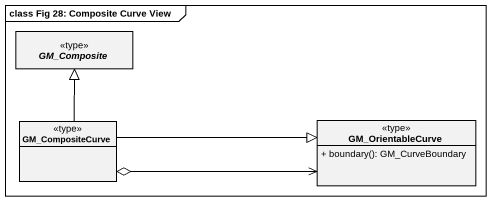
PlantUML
@startuml
mainframe class Fig 28: Composite Curve View
hide circle
hide empty members
skinparam classAttributeIconSize 0
abstract class GM_Composite <<type>>
class GM_CompositeCurve <<type>>
class GM_OrientableCurve <<type>> {
  + boundary(): GM_CurveBoundary
}
GM_CompositeCurve -up-|> GM_Composite
GM_CompositeCurve o-right-> GM_OrientableCurve
GM_CompositeCurve -right-|> GM_OrientableCurve
@enduml
